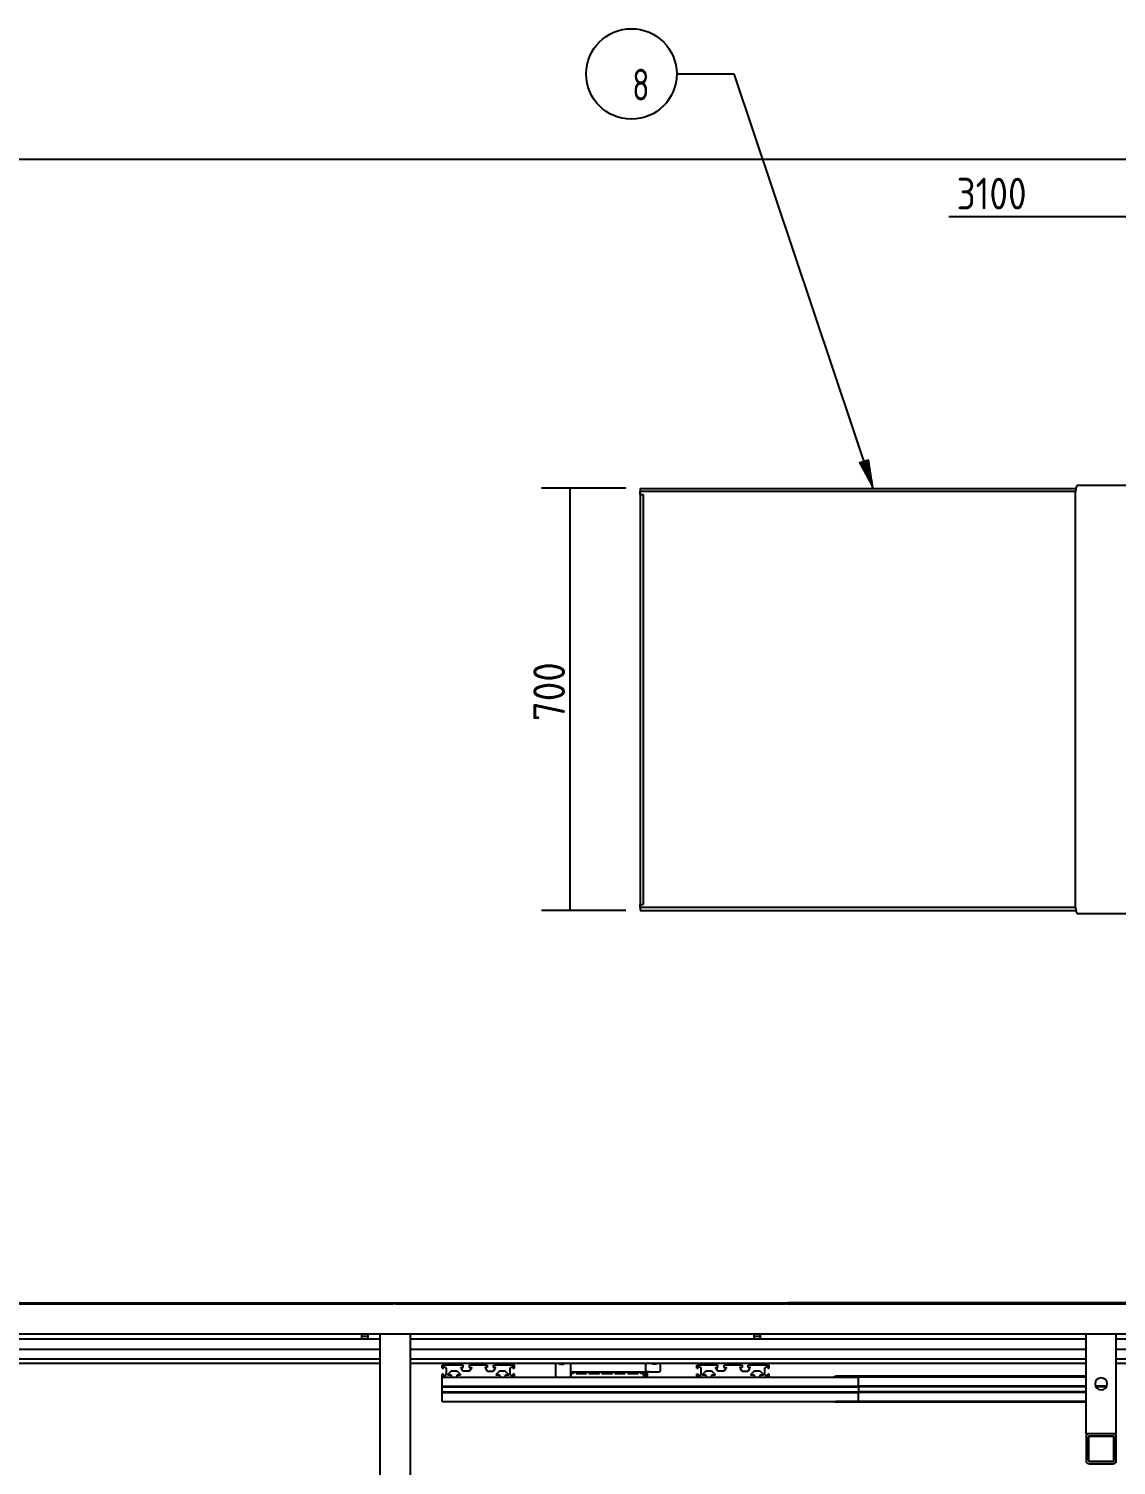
# Model space of a CAD drawing. Header units: millimetres. Extents: x 0 to 1189, y 0 to 841.
# Drawn here: x 187 to 307.1, y 283.6 to 442.3 of the extents above; entities that cross this region are included whole.
import ezdxf

# ---------------------------------------------------------------- set-up
doc = ezdxf.new("R2010")
doc.units = ezdxf.units.MM
doc.layers.add('1', color=7, linetype='CONTINUOUS', true_color=0xffffff)
doc.layers.add('11', color=7, linetype='CONTINUOUS', true_color=0xffffff)
doc.styles.add('iso-1', font='isocp.shx')
doc.dimstyles.get("Standard").update_dxf_attribs({"dimtxt": 0.18, "dimasz": 0.18, "dimexe": 0.18, "dimexo": 0.0625, "dimgap": 0.09, "dimtad": 0, "dimtih": 1, "dimtoh": 1, "dimdec": 4, "dimzin": 0, "dimdsep": 46, "dimtxsty": 'Standard', "dimcen": 0.09, "dimadec": 0, "dimazin": 0, "dimtfac": 1, "dimtdec": 4, "dimtofl": 0, "dimtmove": 0, "dimatfit": 3, "dimfxl": 1, "dimtolj": 1, "dimtzin": 0, "dimarcsym": 0})

# ---------------------------------------------------------------- blocks, each defined once
blk = doc.blocks.new('IDSYMBOL6')
at = {"layer": '1', "color": 152, "linetype": 'Continuous'}
blk.add_circle((253.56, 437.3), 5, dxfattribs=at)
at = {"layer": '1', "color": 87, "linetype": 'Continuous', "insert": (253.66, 434.37), "char_height": 3.5, "attachment_point": 7, "line_spacing_factor": 0.963855, "style": 'iso-1'}
blk.add_mtext('\\W00.795;8 ', dxfattribs=at)
blk = doc.blocks.new('DimnDraft3D9')
at = {"layer": '1', "color": 152, "linetype": 'Continuous', "transparency": 16777216}
for p, q in [((252.95, 391.51), (243.61, 391.51)), ((252.95, 344.84), (243.61, 344.84))]:
    blk.add_line(p, q, dxfattribs=at)
at = {"layer": '1', "color": 27, "linetype": 'Continuous', "transparency": 16777216}
blk.add_line((246.79, 344.84), (246.79, 391.51), dxfattribs=at)
for points in [[(246.79, 391.51), (247.35, 388.33), (246.23, 388.33), (246.79, 391.51)], [(246.79, 344.84), (246.23, 348.01), (247.35, 348.01), (246.79, 344.84)]]:
    blk.add_solid(points, dxfattribs=at)
at = {"layer": '1', "color": 23, "linetype": 'Continuous', "transparency": 16777216, "insert": (246.22, 365.78), "char_height": 3.5, "attachment_point": 7, "rotation": 90, "line_spacing_factor": 0.963855, "style": 'iso-1'}
blk.add_mtext('\\W01.000;700 ', dxfattribs=at)

msp = doc.modelspace()

# ---------------------------------------------------------------- hatches: boundary and pattern name
at = {"layer": '1', "linetype": 'Continuous'}
h = msp.add_hatch(dxfattribs=at)
h.set_pattern_fill('ANSI31', color=27, scale=0.02, angle=45, style=0, pattern_type=0)
h.set_pattern_definition([(45, (0, 0), (-0.0141421356, 0.0141421356), [])])
h.paths.add_polyline_path([(280.268, 391.505), (278.728, 394.337), (279.79, 394.693)], flags=0)

# ---------------------------------------------------------------- linework, layer by layer
at = {"layer": '1', "color": 152, "linetype": 'Continuous'}
for p, q in [((258.561, 437.295), (264.911, 437.295)), ((280.268, 391.505), (264.911, 437.295)), ((311.056, 421.505), (288.6, 421.505))]:
    msp.add_line(p, q, dxfattribs=at)
at = {"layer": '1', "color": 251, "linetype": 'Continuous'}
msp.add_line((640.45, 427.855), (90.564, 427.855), dxfattribs=at)
at = {"layer": '1', "color": 95, "linetype": 'Continuous'}
for p, q in [((254.535, 391.505), (302.649, 391.505)), ((254.535, 391.505), (254.535, 391.172)), ((302.618, 391.172), (254.535, 391.172)), ((254.535, 390.839), (254.535, 345.505)), ((254.535, 390.839), (254.868, 390.839)), ((254.868, 390.839), (254.868, 345.505)), ((302.618, 345.172), (302.618, 391.172)), ((302.846, 391.839), (313.311, 391.839)), ((254.535, 345.505), (254.868, 345.505)), ((254.535, 345.172), (254.535, 344.839)), ((302.618, 345.172), (254.535, 345.172)), ((254.535, 344.839), (302.649, 344.839)), ((313.311, 344.505), (302.846, 344.505))]:
    msp.add_line(p, q, dxfattribs=at)
at = {"layer": '1', "color": 252, "linetype": 'Continuous'}
for p, q in [((184.177, 301.505), (227.243, 301.505)), ((184.177, 301.372), (227.243, 301.372)), ((227.243, 301.505), (227.377, 301.505)), ((227.377, 301.372), (227.243, 301.372)), ((227.377, 301.372), (227.377, 301.505)), ((227.377, 301.372), (227.377, 301.505)), ((227.377, 301.505), (227.51, 301.505)), ((227.51, 301.372), (227.377, 301.372)), ((227.51, 301.505), (270.577, 301.505)), ((227.51, 301.372), (270.577, 301.372)), ((270.577, 301.505), (270.71, 301.505)), ((270.71, 301.372), (270.577, 301.372)), ((270.71, 301.372), (270.71, 301.505)), ((270.71, 301.372), (270.71, 301.505)), ((270.71, 301.505), (270.843, 301.505)), ((270.71, 301.372), (270.843, 301.372)), ((315.51, 301.505), (270.843, 301.505)), ((270.843, 301.372), (315.51, 301.372)), ((226.113, 298.039), (142.443, 298.039)), ((181.127, 297.505), (223.76, 297.505)), ((223.76, 298.039), (223.76, 297.505)), ((224.46, 297.796), (223.76, 297.796)), ((223.76, 297.505), (224.46, 297.505)), ((224.46, 298.039), (224.46, 297.505)), ((224.46, 297.505), (225.777, 297.505)), ((225.777, 298.039), (225.777, 280.705)), ((226.11, 298.039), (225.777, 298.039)), ((228.777, 298.039), (226.11, 298.039)), ((304.108, 298.039), (228.774, 298.039)), ((229.11, 298.039), (228.777, 298.039)), ((229.11, 298.039), (229.11, 280.705)), ((229.11, 297.505), (267.093, 297.505)), ((267.093, 298.039), (267.093, 297.505)), ((267.793, 297.796), (267.093, 297.796)), ((267.093, 297.505), (267.793, 297.505)), ((267.793, 298.039), (267.793, 297.505)), ((267.793, 297.505), (303.777, 297.505)), ((303.777, 287.039), (303.777, 298.039)), ((304.11, 298.039), (303.777, 298.039)), ((306.777, 298.039), (304.11, 298.039)), ((312.443, 298.039), (306.775, 298.039)), ((307.11, 298.039), (306.777, 298.039)), ((307.11, 287.039), (307.11, 298.039)), ((307.11, 297.505), (310.427, 297.505)), ((234.977, 294.605), (232.643, 294.605)), ((232.643, 294.272), (232.643, 294.605)), ((232.643, 294.272), (232.81, 294.272)), ((232.81, 294.272), (232.81, 294.421)), ((232.857, 294.451), (232.991, 294.391)), ((233.11, 294.209), (233.11, 293.669)), ((233.585, 293.883), (233.287, 293.596)), ((234.229, 293.939), (233.724, 293.939)), ((234.666, 293.596), (234.368, 293.883)), ((234.918, 294.034), (234.741, 294.321)), ((234.77, 294.372), (234.977, 294.372)), ((234.977, 294.372), (234.977, 294.605)), ((235.532, 293.939), (235.088, 293.939)), ((235.643, 294.605), (235.643, 294.372)), ((237.643, 294.605), (235.643, 294.605)), ((235.643, 294.372), (235.85, 294.372)), ((235.879, 294.321), (235.702, 294.034)), ((237.408, 294.321), (237.585, 294.034)), ((237.643, 294.372), (237.436, 294.372)), ((237.643, 294.605), (237.643, 294.372)), ((237.755, 293.939), (238.198, 293.939)), ((238.31, 294.372), (238.31, 294.605)), ((240.643, 294.605), (238.31, 294.605)), ((238.517, 294.372), (238.31, 294.372)), ((238.369, 294.034), (238.545, 294.321)), ((238.919, 293.883), (238.62, 293.596)), ((239.563, 293.939), (239.057, 293.939)), ((240, 293.596), (239.701, 293.883)), ((240.177, 293.669), (240.177, 294.209)), ((240.295, 294.391), (240.43, 294.451)), ((240.477, 294.421), (240.477, 294.272)), ((240.477, 294.272), (240.643, 294.272)), ((240.643, 294.272), (240.643, 294.605)), ((263.11, 294.605), (260.777, 294.605)), ((260.777, 294.272), (260.777, 294.605)), ((260.777, 294.272), (260.943, 294.272)), ((260.943, 294.272), (260.943, 294.421)), ((260.99, 294.451), (261.125, 294.391)), ((261.243, 294.209), (261.243, 293.669)), ((261.719, 293.883), (261.42, 293.596)), ((262.363, 293.939), (261.857, 293.939)), ((262.8, 293.596), (262.501, 293.883)), ((263.051, 294.034), (262.875, 294.321)), ((262.903, 294.372), (263.11, 294.372)), ((263.11, 294.372), (263.11, 294.605)), ((263.665, 293.939), (263.222, 293.939)), ((263.777, 294.605), (263.777, 294.372)), ((265.777, 294.605), (263.777, 294.605)), ((263.777, 294.372), (263.984, 294.372)), ((264.012, 294.321), (263.835, 294.034)), ((265.541, 294.321), (265.718, 294.034)), ((265.777, 294.372), (265.57, 294.372)), ((265.777, 294.605), (265.777, 294.372)), ((265.888, 293.939), (266.332, 293.939)), ((266.443, 294.372), (266.443, 294.605)), ((268.777, 294.605), (266.443, 294.605)), ((266.65, 294.372), (266.443, 294.372)), ((266.502, 294.034), (266.679, 294.321)), ((267.052, 293.883), (266.754, 293.596)), ((267.696, 293.939), (267.191, 293.939)), ((268.133, 293.596), (267.835, 293.883)), ((268.31, 293.669), (268.31, 294.209)), ((268.429, 294.391), (268.563, 294.451)), ((268.61, 294.421), (268.61, 294.272)), ((268.61, 294.272), (268.777, 294.272)), ((268.777, 294.272), (268.777, 294.605)), ((232.643, 293.272), (232.643, 293.605)), ((232.81, 293.605), (232.643, 293.605)), ((232.643, 293.272), (233.643, 293.272)), ((232.643, 293.272), (278.644, 293.272)), ((232.643, 292.279), (232.643, 293.272)), ((232.643, 292.279), (278.644, 292.279)), ((232.643, 292.212), (232.643, 292.279)), ((232.643, 292.212), (278.644, 292.212)), ((232.643, 291.665), (232.643, 292.212)), ((232.81, 293.457), (232.81, 293.605)), ((232.991, 293.486), (232.857, 293.426)), ((233.31, 293.539), (233.643, 293.539)), ((233.643, 293.539), (233.643, 293.272)), ((234.31, 293.539), (234.643, 293.539)), ((234.31, 293.272), (234.31, 293.539)), ((234.31, 293.272), (238.977, 293.272)), ((238.643, 293.539), (238.977, 293.539)), ((238.977, 293.539), (238.977, 293.272)), ((239.643, 293.272), (239.643, 293.539)), ((239.643, 293.539), (239.977, 293.539)), ((239.643, 293.272), (240.643, 293.272)), ((240.43, 293.426), (240.295, 293.486)), ((240.477, 293.605), (240.477, 293.457)), ((240.643, 293.605), (240.477, 293.605)), ((240.643, 293.272), (240.643, 293.605)), ((260.777, 293.272), (260.777, 293.605)), ((260.943, 293.605), (260.777, 293.605)), ((260.777, 293.272), (261.777, 293.272)), ((260.943, 293.457), (260.943, 293.605)), ((261.125, 293.486), (260.99, 293.426)), ((261.443, 293.539), (261.777, 293.539)), ((261.777, 293.539), (261.777, 293.272)), ((262.443, 293.539), (262.777, 293.539)), ((262.443, 293.272), (262.443, 293.539)), ((262.443, 293.272), (267.11, 293.272)), ((266.777, 293.539), (267.11, 293.539)), ((267.11, 293.539), (267.11, 293.272)), ((267.777, 293.272), (267.777, 293.539)), ((267.777, 293.539), (268.11, 293.539)), ((267.777, 293.272), (268.777, 293.272)), ((268.563, 293.426), (268.429, 293.486)), ((268.61, 293.605), (268.61, 293.457)), ((268.777, 293.605), (268.61, 293.605)), ((268.777, 293.272), (268.777, 293.605)), ((275.977, 293.272), (275.977, 293.405)), ((275.977, 293.405), (276.177, 293.405)), ((303.778, 293.405), (276.177, 293.405)), ((303.777, 293.272), (278.643, 293.272)), ((278.643, 292.972), (278.643, 293.272)), ((278.643, 292.279), (278.643, 292.972)), ((303.777, 292.279), (278.643, 292.279)), ((278.643, 292.279), (278.643, 292.212)), ((303.777, 292.212), (278.643, 292.212)), ((278.643, 292.212), (278.643, 291.665)), ((306.059, 292.279), (304.83, 292.279)), ((306.026, 292.212), (304.863, 292.212)), ((232.643, 291.665), (278.644, 291.665)), ((232.643, 291.599), (232.643, 291.665)), ((232.643, 290.605), (232.643, 291.599)), ((232.643, 291.599), (278.644, 291.599)), ((232.643, 290.605), (276.079, 290.605)), ((276.078, 290.605), (276.128, 290.605)), ((276.078, 290.572), (276.128, 290.572)), ((276.128, 290.572), (276.078, 290.572)), ((276.128, 290.538), (276.078, 290.538)), ((303.777, 290.605), (276.128, 290.605)), ((276.128, 290.538), (276.128, 290.605)), ((303.777, 290.538), (276.128, 290.538)), ((303.777, 291.665), (278.643, 291.665)), ((278.643, 291.665), (278.643, 291.599)), ((278.643, 290.905), (278.643, 291.599)), ((303.777, 291.599), (278.643, 291.599)), ((278.643, 290.605), (278.643, 290.905)), ((304.11, 287.039), (303.777, 287.039)), ((303.777, 286.705), (303.777, 284.039)), ((304.043, 286.705), (304.043, 284.039)), ((304.043, 284.105), (304.043, 286.639)), ((306.777, 287.039), (304.11, 287.039)), ((306.777, 287.039), (304.11, 287.039)), ((306.777, 286.772), (304.11, 286.772)), ((304.177, 286.772), (306.71, 286.772)), ((307.11, 287.039), (306.777, 287.039)), ((306.843, 284.039), (306.843, 286.705)), ((306.843, 286.639), (306.843, 284.105)), ((307.11, 284.039), (307.11, 286.705)), ((304.11, 283.972), (306.777, 283.972)), ((304.11, 283.705), (306.777, 283.705)), ((306.71, 283.972), (304.177, 283.972))]:
    msp.add_line(p, q, dxfattribs=at)
at = {"layer": '1', "color": 163, "linetype": 'Continuous'}
for p, q in [((245.177, 294.839), (245.177, 293.272)), ((245.71, 294.705), (245.977, 294.705)), ((246.843, 294.838), (246.843, 293.272)), ((246.877, 293.872), (254.877, 293.872)), ((246.877, 293.872), (246.877, 293.802)), ((246.877, 293.695), (246.877, 293.802)), ((246.877, 293.802), (247.177, 293.802)), ((247.177, 293.695), (246.877, 293.695)), ((246.877, 293.695), (246.877, 293.472)), ((247.177, 293.802), (247.177, 293.695)), ((248.603, 293.802), (247.443, 293.802)), ((247.443, 293.802), (247.443, 293.695)), ((247.443, 293.695), (248.603, 293.695)), ((248.603, 293.695), (248.603, 293.802)), ((250.03, 293.802), (248.87, 293.802)), ((248.87, 293.802), (248.87, 293.695)), ((248.87, 293.695), (250.03, 293.695)), ((250.03, 293.695), (250.03, 293.802)), ((251.457, 293.802), (250.297, 293.802)), ((250.297, 293.802), (250.297, 293.695)), ((250.297, 293.695), (251.457, 293.695)), ((251.457, 293.695), (251.457, 293.802)), ((252.883, 293.802), (251.723, 293.802)), ((251.723, 293.802), (251.723, 293.695)), ((251.723, 293.695), (252.883, 293.695)), ((252.883, 293.695), (252.883, 293.802)), ((254.31, 293.802), (253.15, 293.802)), ((253.15, 293.802), (253.15, 293.695)), ((253.15, 293.695), (254.31, 293.695)), ((254.31, 293.695), (254.31, 293.802)), ((254.577, 293.802), (254.877, 293.802)), ((254.577, 293.695), (254.577, 293.802)), ((254.877, 293.695), (254.577, 293.695)), ((254.877, 293.872), (255.077, 293.872)), ((254.877, 293.802), (254.877, 293.872)), ((254.877, 293.695), (254.877, 293.802)), ((254.877, 293.472), (254.877, 293.695)), ((255.077, 293.872), (255.077, 293.672)), ((255.11, 294.839), (255.11, 293.872)), ((255.11, 293.872), (255.11, 293.672)), ((255.51, 293.872), (255.11, 293.872)), ((255.31, 293.872), (255.31, 293.672)), ((255.51, 293.872), (256.577, 293.872)), ((256.243, 294.705), (255.977, 294.705)), ((256.777, 294.072), (256.777, 294.839)), ((246.877, 293.472), (246.877, 293.272)), ((254.877, 293.672), (255.077, 293.672)), ((254.91, 293.472), (254.877, 293.472)), ((254.91, 293.472), (255.133, 293.472)), ((255.11, 293.672), (255.11, 293.472)), ((255.31, 293.672), (255.11, 293.672)), ((255.133, 293.472), (255.133, 293.272)), ((255.133, 293.472), (255.24, 293.472)), ((255.24, 293.272), (255.24, 293.472)), ((255.24, 293.472), (255.31, 293.472)), ((255.31, 293.672), (255.31, 293.472)), ((255.31, 293.472), (255.31, 293.272))]:
    msp.add_line(p, q, dxfattribs=at)
at = {"layer": '1', "color": 252, "linetype": 'Continuous', "extrusion": (0, 0, -1)}
msp.add_circle((-305.443, 292.539), 0.667, dxfattribs=at)
for centre, radius, start, end in [((-232.843, 294.421), 0.0333, 360, 113.96249), ((-232.91, 294.209), 0.2, 113.96249, 180), ((-234.77, 294.339), 0.0333, 328.3925, 90), ((-235.088, 294.139), 0.2, 270, 328.3925), ((-235.532, 294.139), 0.2, 211.6075, 270), ((-235.85, 294.339), 0.0333, 90, 211.6075), ((-240.377, 294.209), 0.2, 0, 66.03751), ((-240.443, 294.421), 0.0333, 66.03751, 180), ((-260.977, 294.421), 0.0333, 360, 113.96249), ((-261.043, 294.209), 0.2, 113.96249, 180), ((-262.903, 294.339), 0.0333, 328.3925, 90), ((-263.222, 294.139), 0.2, 270, 328.3925), ((-263.665, 294.139), 0.2, 211.6075, 270), ((-263.984, 294.339), 0.0333, 90, 211.6075), ((-268.51, 294.209), 0.2, 0, 66.03751), ((-268.577, 294.421), 0.0333, 66.03751, 180), ((-232.843, 293.457), 0.0333, 246.03751, 360), ((-232.91, 293.669), 0.2, 180, 246.03751), ((-240.377, 293.669), 0.2, 293.96249, 0), ((-240.443, 293.457), 0.0333, 180, 293.96249), ((-260.977, 293.457), 0.0333, 246.03751, 360), ((-261.043, 293.669), 0.2, 180, 246.03751), ((-268.51, 293.669), 0.2, 293.96249, 0), ((-268.577, 293.457), 0.0333, 180, 293.96249)]:
    msp.add_arc(centre, radius, start, end, dxfattribs=at)
at = {"layer": '1', "color": 252, "linetype": 'Continuous'}
for centre, radius, start, end in [((233.724, 293.739), 0.2, 90, 133.86927), ((234.229, 293.739), 0.2, 46.13073, 90), ((237.436, 294.339), 0.0333, 90, 211.6075), ((237.755, 294.139), 0.2, 211.6075, 270), ((238.198, 294.139), 0.2, 270, 328.3925), ((238.517, 294.339), 0.0333, 328.3925, 90), ((239.057, 293.739), 0.2, 90, 133.86927), ((239.563, 293.739), 0.2, 46.13073, 90), ((261.857, 293.739), 0.2, 90, 133.86927), ((262.363, 293.739), 0.2, 46.13073, 90), ((265.57, 294.339), 0.0333, 90, 211.6075), ((265.888, 294.139), 0.2, 211.6075, 270), ((266.332, 294.139), 0.2, 270, 328.3925), ((266.65, 294.339), 0.0333, 328.3925, 90), ((267.191, 293.739), 0.2, 90, 133.86927), ((267.696, 293.739), 0.2, 46.13073, 90), ((233.31, 293.572), 0.0333, 133.86927, 270), ((234.643, 293.572), 0.0333, 270, 46.13073), ((238.643, 293.572), 0.0333, 133.86927, 270), ((239.977, 293.572), 0.0333, 270, 46.13073), ((261.443, 293.572), 0.0333, 133.86927, 270), ((262.777, 293.572), 0.0333, 270, 46.13073), ((266.777, 293.572), 0.0333, 133.86927, 270), ((268.11, 293.572), 0.0333, 270, 46.13073), ((276.078, 290.572), 0.0335, 90, 270), ((276.078, 290.572), 0.000133, 90, 270), ((304.11, 286.705), 0.333, 90, 180), ((304.11, 286.705), 0.0667, 90, 180), ((304.177, 286.639), 0.133, 90, 180), ((306.71, 286.639), 0.133, 0, 90), ((306.777, 286.705), 0.333, 0, 90), ((306.777, 286.705), 0.0667, 0, 90), ((304.11, 284.039), 0.333, 180, 270), ((304.177, 284.105), 0.133, 180, 270), ((304.11, 284.039), 0.0667, 180, 270), ((306.71, 284.105), 0.133, 270, 0), ((306.777, 284.039), 0.0667, 270, 0), ((306.777, 284.039), 0.333, 270, 0)]:
    msp.add_arc(centre, radius, start, end, dxfattribs=at)
at = {"layer": '1', "color": 163, "linetype": 'Continuous'}
for centre, start, end in [((245.71, 294.905), 199.4709, 270), ((245.977, 294.905), 270, 340.5291), ((256.577, 294.072), 270, 0)]:
    msp.add_arc(centre, 0.2, start, end, dxfattribs=at)
at = {"layer": '1', "color": 163, "linetype": 'Continuous', "extrusion": (0, 0, -1)}
for centre, start, end in [((-255.977, 294.905), 270, 340.5291), ((-256.243, 294.905), 199.4709, 270)]:
    msp.add_arc(centre, 0.2, start, end, dxfattribs=at)
at = {"layer": '1', "color": 95, "linetype": 'Continuous'}
for centre, start_param, end_param in [((302.846, 391.172), 3.1415927, 4.712389), ((302.846, 345.172), 4.712389, 6.2831853)]:
    msp.add_ellipse(centre, major_axis=(0, -0.667), ratio=0.3420201, start_param=start_param, end_param=end_param, dxfattribs=at)
for points, knots in [([(254.535, 390.839), (254.535, 390.881), (254.535, 390.924), (254.535, 390.983), (254.535, 391.003), (254.535, 391.039), (254.535, 391.055), (254.535, 391.087), (254.535, 391.101), (254.535, 391.126), (254.535, 391.136), (254.535, 391.15), (254.535, 391.153), (254.535, 391.16), (254.535, 391.163), (254.535, 391.17), (254.535, 391.172), (254.535, 391.172)], [0, 0, 0, 0, 0.25, 0.25, 0.375, 0.375, 0.5, 0.5, 0.625, 0.625, 0.75, 0.75, 0.8125, 0.8125, 0.875, 0.875, 1, 1, 1, 1]), ([(254.535, 345.172), (254.535, 345.172), (254.535, 345.174), (254.535, 345.183), (254.535, 345.19), (254.535, 345.208), (254.535, 345.218), (254.535, 345.243), (254.535, 345.258), (254.535, 345.289), (254.535, 345.306), (254.535, 345.342), (254.535, 345.361), (254.535, 345.401), (254.535, 345.421), (254.535, 345.463), (254.535, 345.484), (254.535, 345.505)], [0, 0, 0, 0, 0.125, 0.125, 0.25, 0.25, 0.375, 0.375, 0.5, 0.5, 0.625, 0.625, 0.75, 0.75, 0.875, 0.875, 1, 1, 1, 1])]:
    msp.add_open_spline(points, degree=3, knots=knots, dxfattribs=at)
at = {"layer": '11', "color": 252, "linetype": 'Continuous'}
for p, q in [((225.778, 296.355), (159.11, 296.355)), ((159.11, 295.322), (225.778, 295.322)), ((303.776, 296.355), (229.111, 296.355)), ((229.111, 295.322), (303.776, 295.322)), ((309.11, 296.355), (307.108, 296.355)), ((307.108, 295.322), (309.11, 295.322)), ((159.11, 294.839), (225.778, 294.839)), ((229.111, 294.839), (303.776, 294.839)), ((307.108, 294.839), (309.11, 294.839))]:
    msp.add_line(p, q, dxfattribs=at)

# ---------------------------------------------------------------- block references
at = {"layer": '1', "color": 152, "linetype": 'Continuous'}
msp.add_blockref('IDSYMBOL6', (0, 0), dxfattribs=at)

# ---------------------------------------------------------------- texts
at = {"layer": '1', "color": 23, "linetype": 'Continuous', "insert": (289.475, 422.325), "char_height": 3.5, "attachment_point": 7, "line_spacing_factor": 0.963855, "style": 'iso-1'}
msp.add_mtext('\\W00.956;3100 ', dxfattribs=at)

# ---------------------------------------------------------------- dimensions: what is measured, and where the dimension line sits
at = {"layer": '1', "color": 27, "linetype": 'Continuous', "lineweight": -3}
dim = msp.add_linear_dim(base=(246.787, 391.505), p1=(252.947, 344.839), p2=(252.947, 391.505), angle=90, text='\\C23;700', dimstyle='Standard', override={"dimtxt": 3.5, "dimasz": 3.175, "dimexe": 3.175, "dimexo": 1.5875, "dimgap": 1.75, "dimtad": 1, "dimtih": 0, "dimtoh": 0, "dimdec": 2, "dimzin": 8, "dimtxsty": 'iso-1', "dimsah": 1, "dimclrd": 27, "dimclre": 152, "dimclrt": 23, "dimtm": -0.005, "dimtdec": 3, "dimtofl": 1, "dimtmove": 0}, dxfattribs=at)
dim.commit()
dim.dimension.update_dxf_attribs({"geometry": 'DimnDraft3D9', "text_midpoint": (246.787, 368.172), "dimtype": 160})

doc.saveas('drawing.dxf')
